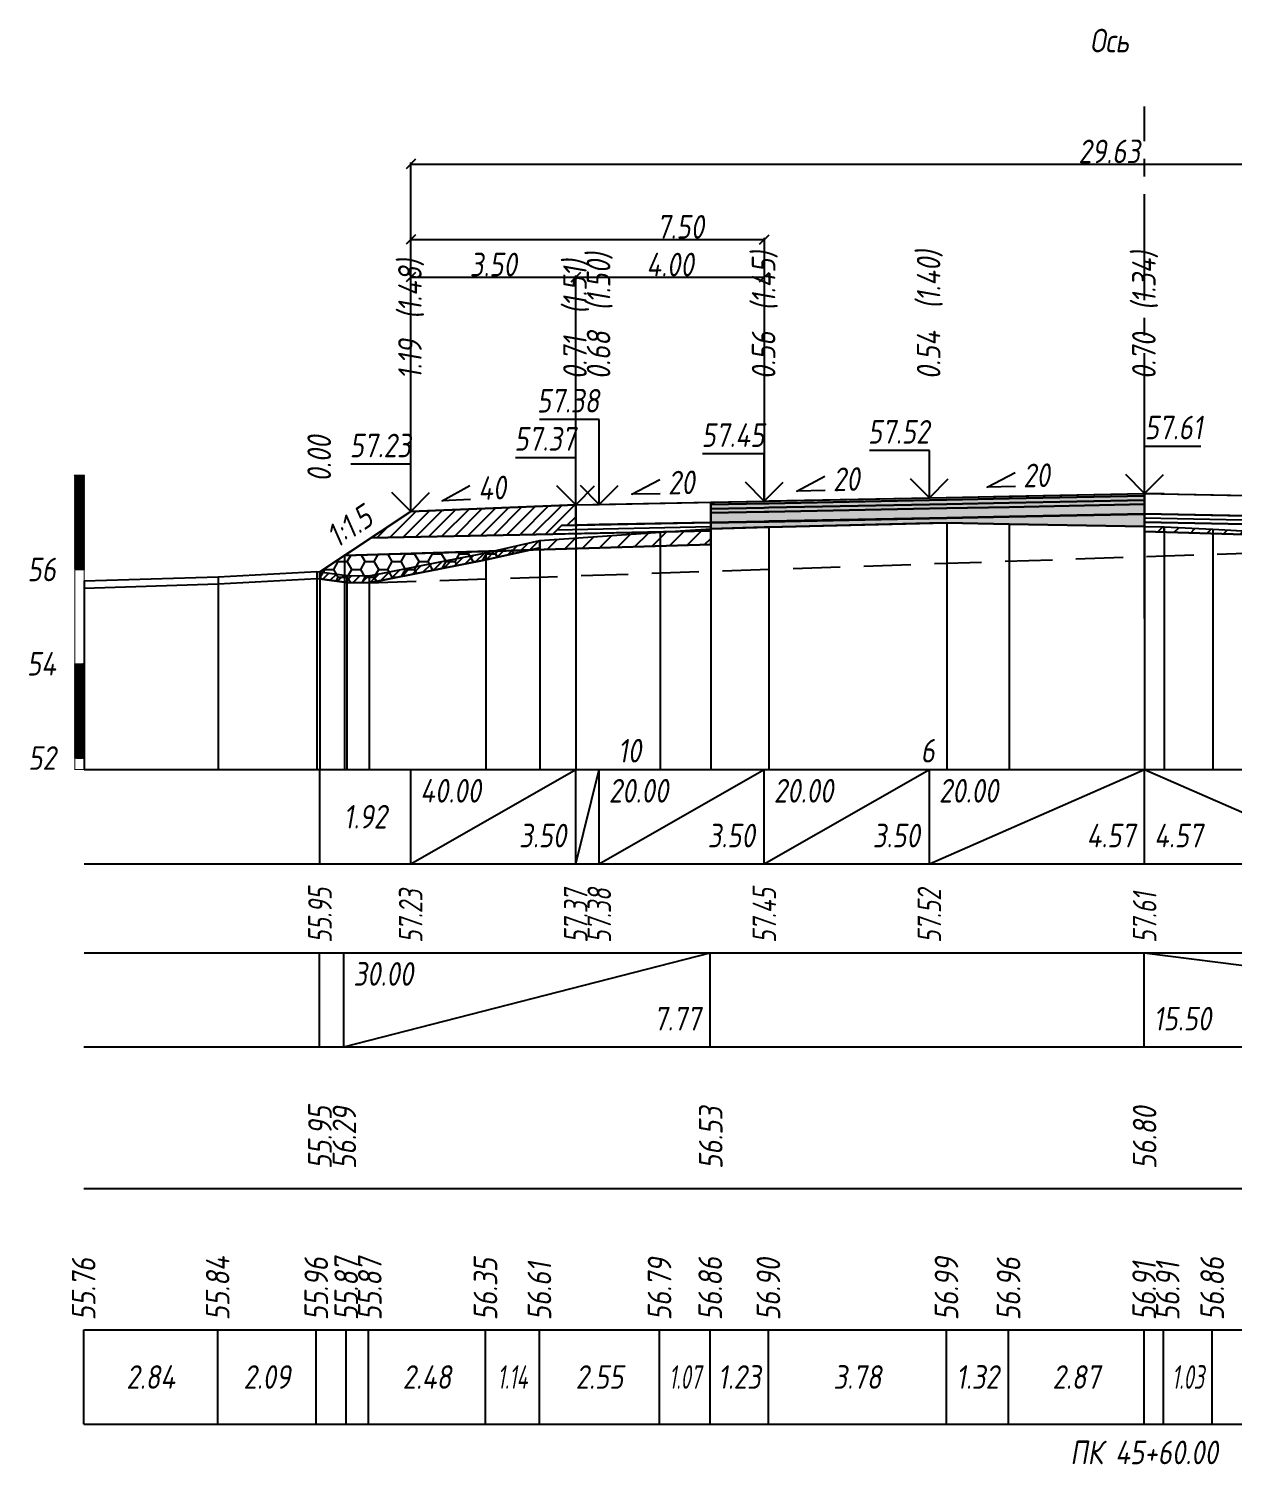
# Model space of a CAD drawing. Extents: x -717 to 1451, y -133302 to 233.
# Drawn here: x -285.7 to -158.1, y -72178.7 to -72026.4 of the extents above; entities that cross this region are included whole.
import ezdxf
from ezdxf.enums import TextEntityAlignment as Align

# ---------------------------------------------------------------- set-up
doc = ezdxf.new("R2010")
doc.units = 0
doc.linetypes.add('осевая2', pattern=[1.125, 0.75, -0.125, 0.125, -0.125])
doc.linetypes.add('штриховая', pattern=[0.75, 0.5, -0.25])
for name, color, linetype in [('Интерполированный поперечник', 2, 'Continuous'), ('Код_510', 7, 'Continuous'), ('Код_514', 1, 'Continuous'), ('Код_516', 1, 'Continuous'), ('Контур_0', 7, 'Continuous'), ('Контур_2521', 7, 'Continuous'), ('Контур_2564', 7, 'Continuous'), ('Контур_2660', 7, 'Continuous'), ('Контур_2665', 7, 'Continuous'), ('Контур_400', 7, 'Continuous'), ('Контур_508', 7, 'Continuous'), ('Контур_512', 7, 'Continuous'), ('Контур_513', 7, 'Continuous'), ('Красный поперечник', 1, 'Continuous'), ('Линейка абсолютных высот', 7, 'Continuous'), ('Объём_2501', 7, 'Continuous'), ('Объём_2564', 7, 'Continuous'), ('Объём_2650', 7, 'Continuous'), ('Объём_2660', 7, 'Continuous'), ('Объём_2661', 7, 'Continuous'), ('Объём_2665', 7, 'Continuous'), ('Объём_2666', 7, 'Continuous'), ('Объём_2753', 7, 'Continuous'), ('Ось', 1, 'осевая2'), ('Откосы', 7, 'Continuous'), ('Отметки покрытия', 7, 'Continuous'), ('Подписи поперечников', 7, 'Continuous'), ('Рабочие отметки', 7, 'Continuous'), ('Рабочие отметки доп.', 7, 'Continuous'), ('Слои выравнивания', 7, 'Continuous'), ('Таблица', 7, 'Continuous'), ('Уклоны проезжей части', 7, 'Continuous'), ('Черный поперечник', 3, 'Continuous')]:
    doc.layers.add(name, color=color, linetype=linetype)
for name, color, linetype, true_color in [('Контур_2540', 2, 'Continuous', 0xffff00), ('Контур_2560', 2, 'Continuous', 0xffff00), ('Контур_2561', 7, 'Continuous', 0xff8040), ('Контур_2562', 3, 'Continuous', 0x00ff00), ('Контур_2563', 7, 'Continuous', 0xff8000), ('Контур_2570', 7, 'Continuous', 0x80ff00), ('Контур_2725', 7, 'Continuous', 0x323232), ('Контур_2736', 4, 'Continuous', 0x00ffff), ('Контур_2760', 7, 'Continuous', 0x323232), ('Контур_2761', 7, 'Continuous', 0x323232), ('Контур_2762', 7, 'Continuous', 0x323232), ('Контур_2763', 7, 'Continuous', 0x323232), ('Контур_2764', 7, 'Continuous', 0x323232), ('Контур_2765', 7, 'Continuous', 0x323232), ('Контур_402', 7, 'Continuous', 0xff6464), ('Контур_703', 4, 'Continuous', 0x00ffff), ('Объём_2500', 7, 'Continuous', 0xc0c0c0), ('Объём_2520', 7, 'Continuous', 0x80ffff), ('Объём_2540', 2, 'Continuous', 0xffff00), ('Объём_2560', 2, 'Continuous', 0xffff00), ('Объём_2561', 7, 'Continuous', 0xff8040), ('Объём_2562', 3, 'Continuous', 0x00ff00), ('Объём_2563', 7, 'Continuous', 0xff8000), ('Объём_2570', 7, 'Continuous', 0x80ff00), ('Объём_2600', 7, 'Continuous', 0x808000), ('Объём_2746', 2, 'Continuous', 0xffff00)]:
    doc.layers.add(name, color=color, linetype=linetype, true_color=true_color)
doc.styles.get("Standard").update_dxf_attribs({"font": 'txt', "height": 2.5})
doc.styles.add('М', font='romand.shx', dxfattribs={"width": 0.8, "oblique": 10, "height": 2.5})
doc.dimstyles.get("Standard").update_dxf_attribs({"dimtxt": 0.18, "dimasz": 0.18, "dimexe": 0.18, "dimexo": 0.0625, "dimgap": 0.09, "dimtad": 0, "dimtih": 1, "dimtoh": 1, "dimdec": 4, "dimzin": 0, "dimdsep": 46, "dimtxsty": 'Standard', "dimcen": 0.09, "dimadec": 0, "dimazin": 0, "dimtfac": 1, "dimtdec": 4, "dimtofl": 0, "dimtmove": 0, "dimatfit": 3, "dimfxl": 1, "dimtolj": 1, "dimtzin": 0, "dimarcsym": 0})
pattern_1 = [(45.00000125, (-359.866415, -2495.937567), (-0.026516505928, 0.026516504769), []), (135.00000034, (-359.866415, -2495.937567), (-0.02651650519, -0.026516505506), [])]
pattern_2 = [(45, (-362.9362, 0), (-0.898025612, 0.898025612), [])]

# ---------------------------------------------------------------- blocks, each defined once
blk = doc.blocks.new('_Oblique')
at = {"color": 0, "linetype": 'ByBlock', "lineweight": -2}
blk.add_line((-0.5, -0.5), (0.5, 0.5), dxfattribs=at)
blk = doc.blocks.new('*D3007')
at = {"color": 0, "lineweight": -2, "transparency": 16777216}
for p, q in [((-245.24, -72077.62), (-245.24, -72052.6)), ((-245.24, -72052.78), (-227.74, -72052.78)), ((-227.74, -72076.92), (-227.74, -72052.6))]:
    blk.add_line(p, q, dxfattribs=at)
at = {"layer": 'Defpoints', "color": 0, "transparency": 16777216}
for p in [(-227.74, -72052.78), (-245.24, -72077.69), (-227.74, -72076.99)]:
    blk.add_point(p, dxfattribs=at)
at = {"color": 0, "lineweight": -2, "transparency": 16777216, "rotation": 180}
blk.add_blockref('_Oblique', (-245.24, -72052.78), dxfattribs=at)
at = {"color": 0, "lineweight": -2, "transparency": 16777216}
blk.add_blockref('_Oblique', (-227.74, -72052.78), dxfattribs=at)
at = {"color": 0, "transparency": 16777216, "insert": (-236.49, -72051.44), "char_height": 2.5, "width": 0.75, "attachment_point": 5, "style": 'М'}
blk.add_mtext('\\A1;3.50', dxfattribs=at)
blk = doc.blocks.new('*D3009')
at = {"color": 0, "lineweight": -2, "transparency": 16777216}
for p, q in [((-227.74, -72076.92), (-227.74, -72052.6)), ((-227.74, -72052.78), (-207.74, -72052.78)), ((-207.74, -72076.52), (-207.74, -72052.6))]:
    blk.add_line(p, q, dxfattribs=at)
at = {"layer": 'Defpoints', "color": 0, "transparency": 16777216}
for p in [(-207.74, -72052.78), (-207.74, -72076.59), (-227.74, -72076.99)]:
    blk.add_point(p, dxfattribs=at)
at = {"color": 0, "lineweight": -2, "transparency": 16777216, "rotation": 180}
blk.add_blockref('_Oblique', (-227.74, -72052.78), dxfattribs=at)
at = {"color": 0, "lineweight": -2, "transparency": 16777216}
blk.add_blockref('_Oblique', (-207.74, -72052.78), dxfattribs=at)
at = {"color": 0, "transparency": 16777216, "insert": (-217.74, -72051.44), "char_height": 2.5, "width": 0.72, "attachment_point": 5, "style": 'М'}
blk.add_mtext('\\A1;4.00', dxfattribs=at)
blk = doc.blocks.new('*D3012')
at = {"color": 0, "lineweight": -2, "transparency": 16777216}
for p, q in [((-245.24, -72077.62), (-245.24, -72048.6)), ((-245.24, -72048.78), (-207.74, -72048.78)), ((-207.74, -72076.52), (-207.74, -72048.6))]:
    blk.add_line(p, q, dxfattribs=at)
at = {"layer": 'Defpoints', "color": 0, "transparency": 16777216}
for p in [(-207.74, -72048.78), (-207.74, -72076.59), (-245.24, -72077.69)]:
    blk.add_point(p, dxfattribs=at)
at = {"color": 0, "lineweight": -2, "transparency": 16777216, "rotation": 180}
blk.add_blockref('_Oblique', (-245.24, -72048.78), dxfattribs=at)
at = {"color": 0, "lineweight": -2, "transparency": 16777216}
blk.add_blockref('_Oblique', (-207.74, -72048.78), dxfattribs=at)
at = {"color": 0, "transparency": 16777216, "insert": (-216.64, -72047.44), "char_height": 2.5, "width": 0.75, "attachment_point": 5, "style": 'М'}
blk.add_mtext('\\A1;7.50', dxfattribs=at)
blk = doc.blocks.new('*D3013')
at = {"color": 0, "lineweight": -2, "transparency": 16777216}
for p, q in [((-245.24, -72077.62), (-245.24, -72040.6)), ((-245.24, -72040.78), (-97.09, -72040.78)), ((-97.09, -72077.32), (-97.09, -72040.6))]:
    blk.add_line(p, q, dxfattribs=at)
at = {"layer": 'Defpoints', "color": 0, "transparency": 16777216}
for p in [(-97.09, -72040.78), (-245.24, -72077.69), (-97.09, -72077.39)]:
    blk.add_point(p, dxfattribs=at)
at = {"color": 0, "lineweight": -2, "transparency": 16777216, "rotation": 180}
blk.add_blockref('_Oblique', (-245.24, -72040.78), dxfattribs=at)
at = {"color": 0, "lineweight": -2, "transparency": 16777216}
blk.add_blockref('_Oblique', (-97.09, -72040.78), dxfattribs=at)
at = {"color": 0, "transparency": 16777216, "insert": (-171.17, -72039.44), "char_height": 2.5, "width": 0.96, "attachment_point": 5, "style": 'М'}
blk.add_mtext('\\A1;29.63', dxfattribs=at)

msp = doc.modelspace()

# ---------------------------------------------------------------- hatches: boundary and pattern name
at = {"layer": 'Линейка абсолютных высот'}
h = msp.add_hatch(dxfattribs=at)
h.set_pattern_fill('ANSI37', scale=0.3, style=0)
h.set_pattern_definition(pattern_1)
h.paths.add_polyline_path([(-279.866, -72083.776), (-279.866, -72073.776), (-280.866, -72073.776), (-280.866, -72083.776)])
h = msp.add_hatch(dxfattribs=at)
h.set_pattern_fill('ANSI37', scale=0.3, style=0)
h.set_pattern_definition(pattern_1)
h.paths.add_polyline_path([(-279.866, -72103.776), (-279.866, -72093.776), (-280.866, -72093.776), (-280.866, -72103.776)])
at = {"layer": 'Объём_2563'}
h = msp.add_hatch(dxfattribs=at)
h.set_pattern_fill('ANSI31', color=256, scale=0.3)
h.set_pattern_definition([(45, (-362.9362, 0), (-0.673519209, 0.673519209), [])])
h.paths.add_polyline_path([(-229.244, -72079.104), (-230.163, -72080.022), (-249.419, -72080.407), (-245.244, -72077.624), (-227.744, -72076.924), (-227.744, -72079.074)])
at = {"layer": 'Объём_2570'}
h = msp.add_hatch(dxfattribs=at)
h.set_pattern_fill('ANSI31', color=256, scale=0.2)
h.set_pattern_definition([(45, (-362.9362, 0), (-0.449012806, 0.449012806), [])])
h.paths.add_polyline_path([(-231.537, -72081.468), (-237.261, -72082.754), (-249.662, -72085.191), (-252.021, -72085.156), (-254.866, -72084.788), (-254.866, -72084.038), (-252.021, -72084.406), (-249.662, -72084.441), (-237.261, -72082.004), (-231.537, -72080.718)])
at = {"layer": 'Объём_2600'}
h = msp.add_hatch(dxfattribs=at)
h.set_pattern_fill('ANSI31', color=6, scale=0.4)
h.set_pattern_definition(pattern_2)
h.paths.add_polyline_path([(-218.8, -72079.832), (-213.428, -72079.452), (-213.428, -72081.147), (-232.682, -72081.725), (-231.537, -72081.468), (-231.537, -72080.718)])
h = msp.add_hatch(dxfattribs=at)
h.set_pattern_fill('ANSI31', color=6, scale=0.4)
h.set_pattern_definition(pattern_2)
h.paths.add_polyline_path([(-165.352, -72079.248), (-160.199, -72079.5), (-145.659, -72080.314), (-145.659, -72080.42), (-167.416, -72079.767), (-167.416, -72079.212)])
h = msp.add_hatch(dxfattribs=at)
h.set_pattern_fill('ANSI31', color=6, scale=0.4)
h.set_pattern_definition(pattern_2)
h.paths.add_polyline_path([(-165.352, -72079.248), (-160.199, -72079.5), (-145.659, -72080.314), (-145.659, -72080.42), (-167.416, -72079.767), (-167.416, -72079.212)])
h = msp.add_hatch(dxfattribs=at)
h.set_pattern_fill('HONEY', color=5, scale=0.3)
h.set_pattern_definition([(0, (-362.9362, 0), (1.42875, 0.8248891935), [0.9525, -1.905]), (120, (-362.9362, 0), (-1.428749997, 0.824889199), [0.9525, -1.905]), (60, (-362.9362, 0), (3e-09, 1.649778392), [-1.905, 0.9525])])
h.paths.add_polyline_path([(-237.261, -72082.754), (-249.662, -72085.191), (-252.021, -72085.156), (-254.866, -72084.788), (-254.866, -72084.038), (-252.278, -72082.313), (-232.682, -72081.725)])
at = {"layer": 'Слои выравнивания'}
for color, points in [(2, [(-213.428, -72076.637), (-207.744, -72076.524), (-207.257, -72076.514), (-190.244, -72076.174), (-188.378, -72076.136), (-181.791, -72076.005), (-167.416, -72075.717), (-167.416, -72075.967), (-181.791, -72076.255), (-188.378, -72076.386), (-190.244, -72076.424), (-207.257, -72076.764), (-207.744, -72076.774), (-213.428, -72076.887)]), (3, [(-213.428, -72076.887), (-207.744, -72076.774), (-207.257, -72076.764), (-190.244, -72076.424), (-188.378, -72076.386), (-181.791, -72076.255), (-167.416, -72075.967), (-167.416, -72076.417), (-181.791, -72076.705), (-188.378, -72076.836), (-190.244, -72076.874), (-207.257, -72077.214), (-207.744, -72077.224), (-213.428, -72077.337)]), (4, [(-213.428, -72077.337), (-207.744, -72077.224), (-207.257, -72077.214), (-190.244, -72076.874), (-188.378, -72076.836), (-181.791, -72076.705), (-167.416, -72076.417), (-167.416, -72076.867), (-181.791, -72077.155), (-188.378, -72077.286), (-190.244, -72077.324), (-207.257, -72077.664), (-207.744, -72077.674), (-213.428, -72077.787)]), (5, [(-213.428, -72077.787), (-207.744, -72077.674), (-207.257, -72077.664), (-190.244, -72077.324), (-188.378, -72077.286), (-181.791, -72077.155), (-167.416, -72076.867), (-167.416, -72077.867), (-181.791, -72078.155), (-188.378, -72078.286), (-190.244, -72078.324), (-207.257, -72078.664), (-207.744, -72078.674), (-213.428, -72078.787)]), (7, [(-213.428, -72078.787), (-207.744, -72078.674), (-207.257, -72078.664), (-190.244, -72078.324), (-188.378, -72078.286), (-181.791, -72078.155), (-167.416, -72077.867), (-167.416, -72077.917), (-181.791, -72078.205), (-188.378, -72078.336), (-190.244, -72078.374), (-207.257, -72078.714), (-207.744, -72078.724), (-213.428, -72078.837)]), (6, [(-213.428, -72078.837), (-207.744, -72078.724), (-207.257, -72078.714), (-190.244, -72078.374), (-188.378, -72078.336), (-181.791, -72078.205), (-167.416, -72077.917), (-167.416, -72079.212), (-181.791, -72078.961), (-188.378, -72078.84), (-190.244, -72078.885), (-207.257, -72079.296), (-207.744, -72079.308), (-213.428, -72079.452)])]:
    msp.add_hatch(color=color, dxfattribs=at).paths.add_polyline_path(points)

# ---------------------------------------------------------------- linework, layer by layer
at = {"layer": 'Интерполированный поперечник', "linetype": 'штриховая', "ltscale": 10, "flags": 128}
msp.add_lwpolyline([(-249.662, -72085.191), (-139.897, -72081.478)], dxfattribs=at)
at = {"layer": 'Код_510'}
for p, q in [((-279.921, -72174.421), (-279.921, -72164.421)), ((-265.708, -72174.421), (-265.708, -72164.421)), ((-255.257, -72174.421), (-255.257, -72164.421)), ((-252.076, -72174.421), (-252.076, -72164.421)), ((-249.716, -72174.421), (-249.716, -72164.421)), ((-237.315, -72174.421), (-237.315, -72164.421)), ((-231.592, -72174.421), (-231.592, -72164.421)), ((-218.855, -72174.421), (-218.855, -72164.421)), ((-213.482, -72174.421), (-213.482, -72164.421)), ((-207.311, -72174.421), (-207.311, -72164.421)), ((-188.432, -72174.421), (-188.432, -72164.421)), ((-181.845, -72174.421), (-181.845, -72164.421)), ((-167.47, -72174.421), (-167.47, -72164.421)), ((-165.406, -72174.421), (-165.406, -72164.421)), ((-160.254, -72174.421), (-160.254, -72164.421))]:
    msp.add_line(p, q, dxfattribs=at)
at = {"layer": 'Код_514'}
for p, q in [((-254.866, -72115), (-254.866, -72105)), ((-245.244, -72115), (-245.244, -72105)), ((-245.244, -72115), (-227.744, -72105)), ((-227.744, -72115), (-227.744, -72105)), ((-227.744, -72115), (-225.244, -72105)), ((-225.244, -72115), (-225.244, -72105)), ((-225.244, -72115), (-207.744, -72105)), ((-207.744, -72115), (-207.744, -72105)), ((-207.744, -72115), (-190.244, -72105)), ((-190.244, -72115), (-190.244, -72105)), ((-190.244, -72115), (-167.416, -72105)), ((-167.416, -72115), (-167.416, -72105)), ((-167.416, -72105), (-144.588, -72115))]:
    msp.add_line(p, q, dxfattribs=at)
at = {"layer": 'Код_516'}
for p, q in [((-254.921, -72134.421), (-254.921, -72124.421)), ((-252.332, -72134.421), (-252.332, -72124.421)), ((-252.332, -72134.421), (-213.482, -72124.421)), ((-213.482, -72134.421), (-213.482, -72124.421)), ((-167.47, -72134.421), (-167.47, -72124.421)), ((-167.47, -72124.421), (-89.99, -72134.421))]:
    msp.add_line(p, q, dxfattribs=at)
at = {"layer": 'Контур_0', "color": 18, "true_color": 0x000000, "flags": 128}
for points in [[(-225.244, -72079.024), (-227.744, -72079.074), (-227.744, -72076.924), (-213.428, -72076.637), (-213.428, -72078.787), (-225.244, -72079.024), (-225.244, -72079.024)], [(-109.588, -72079.024), (-167.416, -72077.867), (-167.416, -72075.717), (-107.088, -72076.924), (-107.088, -72079.074), (-109.588, -72079.024), (-109.588, -72079.024)], [(-107.088, -72079.974), (-167.416, -72078.767), (-167.416, -72077.867), (-105.588, -72079.104), (-104.669, -72080.022), (-107.088, -72079.974), (-107.088, -72079.974)], [(-249.419, -72080.407), (-230.163, -72080.022), (-229.244, -72079.104), (-227.744, -72079.074)], [(-229.244, -72079.104), (-213.428, -72078.787), (-213.428, -72079.687), (-230.163, -72080.022), (-229.244, -72079.104), (-229.244, -72079.104)]]:
    msp.add_lwpolyline(points, dxfattribs=at)
at = {"layer": 'Контур_2521', "color": 18, "true_color": 0x000000, "flags": 128}
for points in [[(-229.703, -72079.563), (-213.428, -72079.237)], [(-167.416, -72078.317), (-105.129, -72079.563)]]:
    msp.add_lwpolyline(points, dxfattribs=at)
at = {"layer": 'Контур_2540', "flags": 128}
for points in [[(-213.428, -72081.147), (-252.278, -72082.313), (-249.419, -72080.407), (-213.428, -72079.687), (-213.428, -72081.147), (-213.428, -72081.147)], [(-89.936, -72082.091), (-167.416, -72079.767), (-167.416, -72078.767), (-92.681, -72080.262), (-89.936, -72082.091), (-89.936, -72082.091)]]:
    msp.add_lwpolyline(points, dxfattribs=at)
at = {"layer": 'Контур_2560', "flags": 128}
msp.add_lwpolyline([(-245.244, -72077.624), (-245.244, -72077.624), (-245.244, -72077.624), (-227.744, -72076.924)], dxfattribs=at)
at = {"layer": 'Контур_2561', "flags": 128}
msp.add_lwpolyline([(-227.744, -72076.924), (-227.744, -72076.924), (-245.244, -72077.624), (-245.244, -72077.624), (-227.744, -72076.924)], dxfattribs=at)
at = {"layer": 'Контур_2562', "flags": 128}
msp.add_lwpolyline([(-245.244, -72077.624), (-245.244, -72077.624), (-245.244, -72077.624), (-245.244, -72077.624), (-245.244, -72077.624)], dxfattribs=at)
at = {"layer": 'Контур_2563', "flags": 128}
msp.add_lwpolyline([(-229.244, -72079.104), (-230.163, -72080.022), (-249.419, -72080.407), (-245.244, -72077.624), (-227.744, -72076.924), (-227.744, -72079.074), (-229.244, -72079.104), (-229.244, -72079.104)], dxfattribs=at)
at = {"layer": 'Контур_2564', "flags": 128}
msp.add_lwpolyline([(-245.244, -72077.624), (-227.744, -72076.924)], dxfattribs=at)
at = {"layer": 'Контур_2570', "flags": 128}
msp.add_lwpolyline([(-279.866, -72085.75), (-265.653, -72085.31), (-255.203, -72084.745), (-252.021, -72085.156), (-249.662, -72085.191), (-249.662, -72085.191), (-237.261, -72082.754), (-231.537, -72081.468), (-231.537, -72080.718), (-218.8, -72079.832), (-213.428, -72079.452), (-207.257, -72079.296), (-188.378, -72078.84), (-181.791, -72078.961), (-167.416, -72079.212), (-165.352, -72079.248), (-160.199, -72079.5), (-145.659, -72080.314)], dxfattribs=at)
at = {"layer": 'Контур_2660', "flags": 128}
for points in [[(-252.278, -72082.313), (-213.428, -72081.147)], [(-167.416, -72079.767), (-89.936, -72082.091)]]:
    msp.add_lwpolyline(points, dxfattribs=at)
at = {"layer": 'Контур_2665', "flags": 128}
msp.add_lwpolyline([(-245.244, -72077.624), (-245.244, -72077.624)], dxfattribs=at)
at = {"layer": 'Контур_2725', "flags": 128}
msp.add_lwpolyline([(-213.428, -72079.452), (-207.744, -72079.308), (-207.257, -72079.296), (-190.244, -72078.885), (-188.378, -72078.84), (-181.791, -72078.961), (-167.416, -72079.212)], dxfattribs=at)
at = {"layer": 'Контур_2736', "flags": 128}
msp.add_lwpolyline([(-245.244, -72077.624), (-254.866, -72084.038)], dxfattribs=at)
at = {"layer": 'Контур_2760', "flags": 128}
msp.add_lwpolyline([(-213.428, -72076.637), (-207.744, -72076.524), (-207.257, -72076.514), (-190.244, -72076.174), (-188.378, -72076.136), (-181.791, -72076.005), (-167.416, -72075.717)], dxfattribs=at)
at = {"layer": 'Контур_2761', "flags": 128}
msp.add_lwpolyline([(-213.428, -72076.887), (-207.744, -72076.774), (-207.257, -72076.764), (-190.244, -72076.424), (-188.378, -72076.386), (-181.791, -72076.255), (-167.416, -72075.967)], dxfattribs=at)
at = {"layer": 'Контур_2762', "flags": 128}
msp.add_lwpolyline([(-213.428, -72077.337), (-207.744, -72077.224), (-207.257, -72077.214), (-190.244, -72076.874), (-188.378, -72076.836), (-181.791, -72076.705), (-167.416, -72076.417)], dxfattribs=at)
at = {"layer": 'Контур_2763', "flags": 128}
msp.add_lwpolyline([(-213.428, -72077.787), (-207.744, -72077.674), (-207.257, -72077.664), (-190.244, -72077.324), (-188.378, -72077.286), (-181.791, -72077.155), (-167.416, -72076.867)], dxfattribs=at)
at = {"layer": 'Контур_2764', "flags": 128}
msp.add_lwpolyline([(-213.428, -72078.787), (-207.744, -72078.674), (-207.257, -72078.664), (-190.244, -72078.324), (-188.378, -72078.286), (-181.791, -72078.155), (-167.416, -72077.867)], dxfattribs=at)
at = {"layer": 'Контур_2765', "flags": 128}
msp.add_lwpolyline([(-213.428, -72078.837), (-207.744, -72078.724), (-207.257, -72078.714), (-190.244, -72078.374), (-188.378, -72078.336), (-181.791, -72078.205), (-167.416, -72077.917)], dxfattribs=at)
at = {"layer": 'Контур_400', "flags": 128}
for points in [[(-227.744, -72076.924), (-225.244, -72076.874), (-225.244, -72076.874), (-207.744, -72076.524), (-207.744, -72076.524), (-207.744, -72076.524), (-207.744, -72076.524), (-190.244, -72076.174), (-167.416, -72075.717)], [(-167.416, -72075.717), (-144.588, -72076.174), (-127.088, -72076.524), (-127.088, -72076.524), (-127.088, -72076.524), (-127.088, -72076.524), (-109.588, -72076.874), (-109.588, -72076.874), (-107.088, -72076.924)]]:
    msp.add_lwpolyline(points, dxfattribs=at)
at = {"layer": 'Контур_402', "flags": 128}
msp.add_lwpolyline([(-252.278, -72082.313), (-213.428, -72081.147), (-213.428, -72079.452), (-207.257, -72079.296), (-188.378, -72078.84), (-181.791, -72078.961), (-167.416, -72079.212), (-167.416, -72079.767), (-89.936, -72082.091)], dxfattribs=at)
at = {"layer": 'Контур_508', "flags": 128}
msp.add_lwpolyline([(-254.866, -72084.038), (-252.278, -72082.313), (-213.428, -72081.147), (-213.428, -72079.452), (-207.257, -72079.296), (-188.378, -72078.84), (-181.791, -72078.961), (-167.416, -72079.212), (-167.416, -72079.767), (-89.936, -72082.091), (-89.936, -72082.039), (-88.014, -72082.039), (-84.111, -72079.437)], dxfattribs=at)
at = {"layer": 'Контур_512', "flags": 128}
for points in [[(-167.416, -72079.767), (-89.936, -72082.091), (-89.936, -72082.039), (-88.014, -72082.039), (-84.111, -72079.437)], [(-254.866, -72084.038), (-252.278, -72082.313), (-213.428, -72081.147)]]:
    msp.add_lwpolyline(points, dxfattribs=at)
at = {"layer": 'Контур_513', "flags": 128}
msp.add_lwpolyline([(-254.866, -72084.038), (-252.278, -72082.313), (-213.428, -72081.147), (-213.428, -72079.452), (-207.257, -72079.296), (-188.378, -72078.84), (-181.791, -72078.961), (-167.416, -72079.212), (-167.416, -72079.767), (-89.936, -72082.091), (-89.936, -72082.039), (-88.014, -72082.039), (-84.111, -72079.437)], dxfattribs=at)
at = {"layer": 'Контур_703', "flags": 128}
msp.add_lwpolyline([(-245.244, -72077.624), (-254.866, -72084.038)], dxfattribs=at)
at = {"layer": 'Красный поперечник'}
for p, q in [((-225.244, -72076.874), (-207.744, -72076.524)), ((-207.744, -72076.524), (-190.244, -72076.174)), ((-190.244, -72076.174), (-167.416, -72075.717)), ((-167.416, -72075.717), (-144.588, -72076.174)), ((-254.866, -72084.038), (-245.244, -72077.624)), ((-245.244, -72077.624), (-227.744, -72076.924)), ((-227.744, -72076.924), (-225.244, -72076.874)), ((-213.428, -72081.147), (-213.428, -72105)), ((-167.416, -72079.767), (-167.416, -72105)), ((-252.278, -72082.313), (-252.278, -72105)), ((-254.866, -72084.038), (-254.866, -72105))]:
    msp.add_line(p, q, dxfattribs=at)
at = {"layer": 'Линейка абсолютных высот', "color": 7, "const_width": 0.1, "flags": 128}
for points in [[(-279.866, -72083.776), (-279.866, -72073.776), (-280.866, -72073.776), (-280.866, -72083.776), (-279.866, -72083.776)], [(-279.866, -72093.776), (-279.866, -72083.776), (-280.866, -72083.776), (-280.866, -72093.776), (-279.866, -72093.776)], [(-279.866, -72103.776), (-279.866, -72093.776), (-280.866, -72093.776), (-280.866, -72103.776), (-279.866, -72103.776)], [(-279.866, -72105), (-279.866, -72103.776), (-280.866, -72103.776), (-280.866, -72105), (-279.866, -72105)]]:
    msp.add_lwpolyline(points, dxfattribs=at)
at = {"layer": 'Объём_2500', "color": 18, "true_color": 0x000000, "flags": 128}
for points in [[(-225.244, -72079.024), (-227.744, -72079.074), (-227.744, -72076.924), (-213.428, -72076.637), (-213.428, -72078.787), (-225.244, -72079.024), (-225.244, -72079.024)], [(-225.244, -72079.024), (-227.744, -72079.074), (-227.744, -72076.924), (-213.428, -72076.637), (-213.428, -72078.787), (-225.244, -72079.024), (-225.244, -72079.024)], [(-109.588, -72079.024), (-167.416, -72077.867), (-167.416, -72075.717), (-107.088, -72076.924), (-107.088, -72079.074), (-109.588, -72079.024), (-109.588, -72079.024)]]:
    msp.add_lwpolyline(points, dxfattribs=at)
at = {"layer": 'Объём_2501', "flags": 128}
for points in [[(-227.744, -72076.924), (-225.244, -72076.874), (-225.244, -72076.874), (-207.744, -72076.524), (-207.744, -72076.524), (-207.744, -72076.524), (-207.744, -72076.524), (-190.244, -72076.174), (-167.416, -72075.717)], [(-227.744, -72076.924), (-225.244, -72076.874), (-225.244, -72076.874), (-207.744, -72076.524)], [(-167.416, -72075.717), (-144.588, -72076.174), (-127.088, -72076.524), (-127.088, -72076.524), (-127.088, -72076.524), (-127.088, -72076.524), (-109.588, -72076.874), (-109.588, -72076.874), (-107.088, -72076.924)]]:
    msp.add_lwpolyline(points, dxfattribs=at)
at = {"layer": 'Объём_2520', "color": 250, "flags": 128}
for points in [[(-107.088, -72079.974), (-167.416, -72078.767), (-167.416, -72077.867), (-105.588, -72079.104), (-104.669, -72080.022), (-107.088, -72079.974), (-107.088, -72079.974)], [(-229.244, -72079.104), (-213.428, -72078.787), (-213.428, -72079.687), (-230.163, -72080.022), (-229.244, -72079.104), (-229.244, -72079.104)], [(-229.244, -72079.104), (-213.428, -72078.787), (-213.428, -72079.687), (-230.163, -72080.022), (-229.244, -72079.104), (-229.244, -72079.104)]]:
    msp.add_lwpolyline(points, dxfattribs=at)
at = {"layer": 'Объём_2540', "flags": 128}
for points in [[(-213.428, -72081.147), (-252.278, -72082.313), (-249.419, -72080.407), (-213.428, -72079.687), (-213.428, -72081.147), (-213.428, -72081.147)], [(-213.428, -72081.147), (-252.278, -72082.313), (-249.419, -72080.407), (-213.428, -72079.687), (-213.428, -72081.147), (-213.428, -72081.147)], [(-89.936, -72082.091), (-167.416, -72079.767), (-167.416, -72078.767), (-92.681, -72080.262), (-89.936, -72082.091), (-89.936, -72082.091)]]:
    msp.add_lwpolyline(points, dxfattribs=at)
at = {"layer": 'Объём_2560', "flags": 128}
msp.add_lwpolyline([(-245.244, -72077.624), (-245.244, -72077.624), (-245.244, -72077.624), (-227.744, -72076.924)], dxfattribs=at)
msp.add_lwpolyline([(-245.244, -72077.624), (-245.244, -72077.624), (-245.244, -72077.624), (-227.744, -72076.924)], dxfattribs=at)
at = {"layer": 'Объём_2561', "flags": 128}
msp.add_lwpolyline([(-227.744, -72076.924), (-227.744, -72076.924), (-245.244, -72077.624), (-245.244, -72077.624), (-227.744, -72076.924)], dxfattribs=at)
msp.add_lwpolyline([(-227.744, -72076.924), (-227.744, -72076.924), (-245.244, -72077.624), (-245.244, -72077.624), (-227.744, -72076.924)], dxfattribs=at)
at = {"layer": 'Объём_2562', "flags": 128}
msp.add_lwpolyline([(-245.244, -72077.624), (-245.244, -72077.624), (-245.244, -72077.624), (-245.244, -72077.624), (-245.244, -72077.624)], dxfattribs=at)
msp.add_lwpolyline([(-245.244, -72077.624), (-245.244, -72077.624), (-245.244, -72077.624), (-245.244, -72077.624), (-245.244, -72077.624)], dxfattribs=at)
at = {"layer": 'Объём_2563', "color": 250, "flags": 128}
msp.add_lwpolyline([(-229.244, -72079.104), (-230.163, -72080.022), (-249.419, -72080.407), (-245.244, -72077.624), (-227.744, -72076.924), (-227.744, -72079.074), (-229.244, -72079.104), (-229.244, -72079.104)], dxfattribs=at)
msp.add_lwpolyline([(-229.244, -72079.104), (-230.163, -72080.022), (-249.419, -72080.407), (-245.244, -72077.624), (-227.744, -72076.924), (-227.744, -72079.074), (-229.244, -72079.104), (-229.244, -72079.104)], dxfattribs=at)
at = {"layer": 'Объём_2564', "flags": 128}
msp.add_lwpolyline([(-245.244, -72077.624), (-227.744, -72076.924)], dxfattribs=at)
msp.add_lwpolyline([(-245.244, -72077.624), (-227.744, -72076.924)], dxfattribs=at)
at = {"layer": 'Объём_2570', "flags": 128}
msp.add_lwpolyline([(-231.537, -72081.468), (-237.261, -72082.754), (-249.662, -72085.191), (-252.021, -72085.156), (-254.866, -72084.788), (-254.866, -72084.038), (-252.021, -72084.406), (-249.662, -72084.441), (-237.261, -72082.004), (-231.537, -72080.718), (-231.537, -72081.468), (-231.537, -72081.468)], dxfattribs=at)
msp.add_lwpolyline([(-231.537, -72081.468), (-237.261, -72082.754), (-249.662, -72085.191), (-252.021, -72085.156), (-254.866, -72084.788), (-254.866, -72084.038), (-252.021, -72084.406), (-249.662, -72084.441), (-237.261, -72082.004), (-231.537, -72080.718), (-231.537, -72081.468), (-231.537, -72081.468)], dxfattribs=at)
at = {"layer": 'Объём_2600', "color": 5, "flags": 128}
msp.add_lwpolyline([(-237.261, -72082.754), (-249.662, -72085.191), (-252.021, -72085.156), (-254.866, -72084.788), (-254.866, -72084.038), (-252.278, -72082.313), (-232.682, -72081.725), (-237.261, -72082.754), (-237.261, -72082.754)], dxfattribs=at)
msp.add_lwpolyline([(-237.261, -72082.754), (-249.662, -72085.191), (-252.021, -72085.156), (-254.866, -72084.788), (-254.866, -72084.038), (-252.278, -72082.313), (-232.682, -72081.725), (-237.261, -72082.754), (-237.261, -72082.754)], dxfattribs=at)
at = {"layer": 'Объём_2650', "color": 6, "flags": 128}
for points in [[(-218.8, -72079.832), (-213.428, -72079.452), (-213.428, -72081.147), (-232.682, -72081.725), (-231.537, -72081.468), (-231.537, -72080.718), (-218.8, -72079.832), (-218.8, -72079.832)], [(-218.8, -72079.832), (-213.428, -72079.452), (-213.428, -72081.147), (-232.682, -72081.725), (-231.537, -72081.468), (-231.537, -72080.718), (-218.8, -72079.832), (-218.8, -72079.832)], [(-165.352, -72079.248), (-160.199, -72079.5), (-145.659, -72080.314), (-145.659, -72080.42), (-167.416, -72079.767), (-167.416, -72079.212), (-165.352, -72079.248), (-165.352, -72079.248)]]:
    msp.add_lwpolyline(points, dxfattribs=at)
at = {"layer": 'Объём_2660', "flags": 128}
for points in [[(-252.278, -72082.313), (-213.428, -72081.147)], [(-252.278, -72082.313), (-213.428, -72081.147)], [(-167.416, -72079.767), (-89.936, -72082.091)]]:
    msp.add_lwpolyline(points, dxfattribs=at)
at = {"layer": 'Объём_2661', "flags": 128}
msp.add_lwpolyline([(-245.244, -72077.624), (-254.866, -72084.038)], dxfattribs=at)
msp.add_lwpolyline([(-245.244, -72077.624), (-254.866, -72084.038)], dxfattribs=at)
at = {"layer": 'Объём_2665', "flags": 128}
msp.add_lwpolyline([(-245.244, -72077.624), (-245.244, -72077.624)], dxfattribs=at)
msp.add_lwpolyline([(-245.244, -72077.624), (-245.244, -72077.624)], dxfattribs=at)
at = {"layer": 'Объём_2666', "flags": 128}
msp.add_lwpolyline([(-245.244, -72077.624), (-254.866, -72084.038)], dxfattribs=at)
msp.add_lwpolyline([(-245.244, -72077.624), (-254.866, -72084.038)], dxfattribs=at)
at = {"layer": 'Объём_2746', "flags": 128}
for points in [[(-218.8, -72079.832), (-213.428, -72079.452), (-213.428, -72081.147), (-232.682, -72081.725), (-231.537, -72081.468), (-231.537, -72080.718), (-218.8, -72079.832), (-218.8, -72079.832)], [(-218.8, -72079.832), (-213.428, -72079.452), (-213.428, -72081.147), (-232.682, -72081.725), (-231.537, -72081.468), (-231.537, -72080.718), (-218.8, -72079.832), (-218.8, -72079.832)], [(-145.659, -72080.42), (-165.352, -72079.829), (-165.352, -72079.248), (-160.199, -72079.5), (-145.659, -72080.314), (-145.659, -72080.42), (-145.659, -72080.42)]]:
    msp.add_lwpolyline(points, dxfattribs=at)
at = {"layer": 'Объём_2753', "flags": 128}
for points in [[(-213.428, -72076.637), (-213.428, -72076.637)], [(-213.428, -72076.637), (-213.428, -72076.637)], [(-165.352, -72075.758), (-167.416, -72075.717)]]:
    msp.add_lwpolyline(points, dxfattribs=at)
at = {"layer": 'Ось', "ltscale": 15}
msp.add_line((-167.416, -72088.971), (-167.416, -72034.688), dxfattribs=at)
at = {"layer": 'Отметки покрытия', "color": 1}
for p, q in [((-225.244, -72067.874), (-231.594, -72067.874)), ((-225.244, -72076.874), (-225.244, -72067.874)), ((-227.744, -72071.924), (-234.144, -72071.924)), ((-227.744, -72076.924), (-227.744, -72071.924)), ((-207.744, -72071.524), (-214.294, -72071.524)), ((-207.744, -72076.524), (-207.744, -72071.524)), ((-190.244, -72071.174), (-196.594, -72071.174)), ((-190.244, -72076.174), (-190.244, -72071.174)), ((-167.416, -72075.717), (-167.416, -72070.717)), ((-167.416, -72070.717), (-161.466, -72070.717)), ((-245.244, -72072.624), (-251.594, -72072.624)), ((-245.244, -72077.624), (-245.244, -72072.624)), ((-227.744, -72076.924), (-229.744, -72074.924)), ((-227.744, -72076.924), (-225.744, -72074.924)), ((-225.244, -72076.874), (-227.244, -72074.874)), ((-225.244, -72076.874), (-223.244, -72074.874)), ((-207.744, -72076.524), (-209.744, -72074.524)), ((-207.744, -72076.524), (-205.744, -72074.524)), ((-190.244, -72076.174), (-192.244, -72074.174)), ((-190.244, -72076.174), (-188.244, -72074.174)), ((-167.416, -72075.717), (-169.416, -72073.717)), ((-167.416, -72075.717), (-165.416, -72073.717)), ((-245.244, -72077.624), (-247.244, -72075.624)), ((-245.244, -72077.624), (-243.244, -72075.624))]:
    msp.add_line(p, q, dxfattribs=at)
at = {"layer": 'Слои выравнивания'}
for p, q in [((-213.428, -72076.637), (-213.428, -72105)), ((-167.416, -72075.717), (-167.416, -72105)), ((-227.744, -72076.924), (-227.744, -72105))]:
    msp.add_line(p, q, dxfattribs=at)
at = {"layer": 'Слои выравнивания', "color": 2, "flags": 128}
msp.add_lwpolyline([(-213.428, -72076.637), (-207.744, -72076.524), (-207.257, -72076.514), (-190.244, -72076.174), (-188.378, -72076.136), (-181.791, -72076.005), (-167.416, -72075.717), (-167.416, -72075.967), (-181.791, -72076.255), (-188.378, -72076.386), (-190.244, -72076.424), (-207.257, -72076.764), (-207.744, -72076.774), (-213.428, -72076.887)], close=True, dxfattribs=at)
at = {"layer": 'Слои выравнивания', "color": 3, "flags": 128}
msp.add_lwpolyline([(-213.428, -72076.887), (-207.744, -72076.774), (-207.257, -72076.764), (-190.244, -72076.424), (-188.378, -72076.386), (-181.791, -72076.255), (-167.416, -72075.967), (-167.416, -72076.417), (-181.791, -72076.705), (-188.378, -72076.836), (-190.244, -72076.874), (-207.257, -72077.214), (-207.744, -72077.224), (-213.428, -72077.337)], close=True, dxfattribs=at)
at = {"layer": 'Слои выравнивания', "color": 4, "flags": 128}
msp.add_lwpolyline([(-213.428, -72077.337), (-207.744, -72077.224), (-207.257, -72077.214), (-190.244, -72076.874), (-188.378, -72076.836), (-181.791, -72076.705), (-167.416, -72076.417), (-167.416, -72076.867), (-181.791, -72077.155), (-188.378, -72077.286), (-190.244, -72077.324), (-207.257, -72077.664), (-207.744, -72077.674), (-213.428, -72077.787)], close=True, dxfattribs=at)
at = {"layer": 'Слои выравнивания', "color": 5, "flags": 128}
msp.add_lwpolyline([(-213.428, -72077.787), (-207.744, -72077.674), (-207.257, -72077.664), (-190.244, -72077.324), (-188.378, -72077.286), (-181.791, -72077.155), (-167.416, -72076.867), (-167.416, -72077.867), (-181.791, -72078.155), (-188.378, -72078.286), (-190.244, -72078.324), (-207.257, -72078.664), (-207.744, -72078.674), (-213.428, -72078.787)], close=True, dxfattribs=at)
at = {"layer": 'Слои выравнивания', "color": 7, "flags": 128}
msp.add_lwpolyline([(-213.428, -72078.787), (-207.744, -72078.674), (-207.257, -72078.664), (-190.244, -72078.324), (-188.378, -72078.286), (-181.791, -72078.155), (-167.416, -72077.867), (-167.416, -72077.917), (-181.791, -72078.205), (-188.378, -72078.336), (-190.244, -72078.374), (-207.257, -72078.714), (-207.744, -72078.724), (-213.428, -72078.837)], close=True, dxfattribs=at)
at = {"layer": 'Слои выравнивания', "color": 6, "flags": 128}
msp.add_lwpolyline([(-213.428, -72078.837), (-207.744, -72078.724), (-207.257, -72078.714), (-190.244, -72078.374), (-188.378, -72078.336), (-181.791, -72078.205), (-167.416, -72077.917), (-167.416, -72079.212), (-181.791, -72078.961), (-188.378, -72078.84), (-190.244, -72078.885), (-207.257, -72079.296), (-207.744, -72079.308), (-213.428, -72079.452)], close=True, dxfattribs=at)
at = {"layer": 'Таблица'}
for p, q in [((-279.866, -72105), (-59.111, -72105)), ((-279.866, -72115), (-59.111, -72115)), ((-279.866, -72124.421), (-59.111, -72124.421)), ((-279.921, -72134.421), (-59.165, -72134.421)), ((-279.921, -72149.421), (-59.165, -72149.421)), ((-279.921, -72164.421), (-59.165, -72164.421)), ((-279.921, -72174.421), (-59.165, -72174.421))]:
    msp.add_line(p, q, dxfattribs=at)
at = {"layer": 'Уклоны проезжей части', "color": 1, "flags": 128}
for points in [[(-181.122, -72074.992), (-184.121, -72075.052), (-181.152, -72073.493)], [(-238.904, -72076.372), (-241.902, -72076.492), (-238.964, -72074.874)], [(-218.786, -72075.746), (-221.785, -72075.806), (-218.816, -72074.246)], [(-201.286, -72075.396), (-204.285, -72075.456), (-201.316, -72073.896)]]:
    msp.add_lwpolyline(points, dxfattribs=at)
at = {"layer": 'Черный поперечник', "color": 7}
for p, q in [((-213.428, -72079.452), (-213.428, -72105)), ((-207.257, -72079.296), (-207.257, -72105)), ((-188.378, -72078.84), (-188.378, -72105)), ((-181.791, -72078.961), (-181.791, -72105)), ((-167.416, -72079.212), (-167.416, -72105)), ((-165.352, -72079.248), (-165.352, -72105)), ((-160.199, -72079.5), (-160.199, -72105)), ((-231.537, -72080.718), (-231.537, -72105)), ((-218.8, -72079.832), (-218.8, -72105)), ((-237.261, -72082.004), (-237.261, -72105)), ((-255.203, -72083.995), (-255.203, -72105)), ((-279.866, -72085), (-279.866, -72105)), ((-265.653, -72084.56), (-265.653, -72105)), ((-252.021, -72084.406), (-252.021, -72105)), ((-249.662, -72084.441), (-249.662, -72105))]:
    msp.add_line(p, q, dxfattribs=at)
at = {"layer": 'Черный поперечник', "flags": 128}
msp.add_lwpolyline([(-279.866, -72085), (-265.653, -72084.56), (-255.203, -72083.995), (-252.021, -72084.406), (-249.662, -72084.441), (-237.261, -72082.004), (-231.537, -72080.718), (-218.8, -72079.832), (-213.428, -72079.452), (-207.257, -72079.296), (-188.378, -72078.84), (-181.791, -72078.961), (-167.416, -72079.212), (-165.352, -72079.248), (-160.199, -72079.5), (-145.659, -72080.314)], dxfattribs=at)

# ---------------------------------------------------------------- texts
at = {"layer": 'Код_510', "style": 'М', "oblique": 10, "width": 0.8}
for s, p in [('55.76', (-279.921, -72163.421)), ('55.84', (-265.708, -72163.421)), ('55.96', (-255.257, -72163.421)), ('55.87', (-252.076, -72163.421)), ('55.87', (-249.576, -72163.421)), ('56.35', (-237.315, -72163.421)), ('56.61', (-231.592, -72163.421)), ('56.79', (-218.855, -72163.421)), ('56.86', (-213.482, -72163.421)), ('56.90', (-207.311, -72163.421)), ('56.99', (-188.432, -72163.421)), ('56.96', (-181.845, -72163.421)), ('56.91', (-167.47, -72163.421)), ('56.91', (-164.97, -72163.421)), ('56.86', (-160.254, -72163.421))]:
    msp.add_text(s, height=2.5, rotation=90, dxfattribs=at).set_placement(p, align=Align.MIDDLE_LEFT)
at = {"layer": 'Код_510', "style": 'М', "oblique": 10}
for s, width, p in [('2.84', 0.8, (-272.814, -72169.421)), ('2.09', 0.8, (-260.483, -72169.421)), ('2.48', 0.8, (-243.516, -72169.421)), ('1.14', 0.6, (-234.454, -72169.421)), ('2.55', 0.8, (-225.223, -72169.421)), ('1.07', 0.6, (-216.168, -72169.421)), ('1.23', 0.8, (-210.396, -72169.421)), ('3.78', 0.8, (-197.872, -72169.421)), ('1.32', 0.8, (-185.139, -72169.421)), ('2.87', 0.8, (-174.658, -72169.421)), ('1.03', 0.6, (-162.83, -72169.421))]:
    msp.add_text(s, height=2.5, dxfattribs=dict(at, width=width)).set_placement(p, align=Align.MIDDLE_CENTER)
at = {"layer": 'Код_514', "style": 'М', "oblique": 10, "width": 0.8}
for s, p in [('40.00', (-244.244, -72106)), ('20.00', (-224.244, -72106)), ('20.00', (-206.744, -72106)), ('20.00', (-189.244, -72106))]:
    msp.add_text(s, height=2.5, dxfattribs=at).set_placement(p, align=Align.TOP_LEFT)
msp.add_text('1.92', height=2.5, dxfattribs=at).set_placement((-250.055, -72110), align=Align.MIDDLE_CENTER)
for s, p in [('3.50', (-228.744, -72114)), ('3.50', (-208.744, -72114)), ('3.50', (-191.244, -72114)), ('4.57', (-168.416, -72114))]:
    msp.add_text(s, height=2.5, dxfattribs=at).set_placement(p, align=Align.BOTTOM_RIGHT)
msp.add_text('4.57', height=2.5, dxfattribs=at).set_placement((-166.416, -72114), align=Align.BOTTOM_LEFT)
at = {"layer": 'Код_514', "style": 'М', "oblique": 10, "width": 0.7}
for s, p in [('55.95', (-254.866, -72123.382)), ('57.23', (-245.244, -72123.382)), ('57.37', (-227.744, -72123.382)), ('57.38', (-225.244, -72123.382)), ('57.45', (-207.744, -72123.382)), ('57.52', (-190.244, -72123.382)), ('57.61', (-167.416, -72123.382))]:
    msp.add_text(s, height=2.5, rotation=90, dxfattribs=at).set_placement(p, align=Align.MIDDLE_LEFT)
at = {"layer": 'Код_516', "style": 'М', "oblique": 10, "width": 0.8}
msp.add_text('30.00', height=2.5, dxfattribs=at).set_placement((-251.332, -72125.421), align=Align.TOP_LEFT)
msp.add_text('7.77', height=2.5, dxfattribs=at).set_placement((-214.482, -72133.421), align=Align.BOTTOM_RIGHT)
msp.add_text('15.50', height=2.5, dxfattribs=at).set_placement((-166.47, -72133.421), align=Align.BOTTOM_LEFT)
for s, p in [('55.95', (-254.866, -72147.371)), ('56.53', (-213.428, -72147.371)), ('56.80', (-167.416, -72147.371)), ('56.29', (-252.278, -72147.371))]:
    msp.add_text(s, height=2.5, rotation=90, dxfattribs=at).set_placement(p, align=Align.MIDDLE_LEFT)
at = {"layer": 'Линейка абсолютных высот', "style": 'М', "oblique": 10, "width": 0.8}
for s, p in [('56', (-282.866, -72083.776)), ('54', (-282.866, -72093.776)), ('52', (-282.866, -72103.776))]:
    msp.add_text(s, height=2.5, dxfattribs=at).set_placement(p, align=Align.MIDDLE_RIGHT)
at = {"layer": 'Ось', "ltscale": 15, "style": 'М', "oblique": 10, "width": 0.8}
msp.add_text('Ось ', height=2.5, dxfattribs=at).set_placement((-170.486, -72029.688), align=Align.BOTTOM_CENTER)
at = {"layer": 'Откосы', "color": 1, "style": 'М', "oblique": 10, "width": 0.8}
for s, rotation, p in [('20', 1.14576, (-216.514, -72076.555)), ('20', 1.14576, (-199.014, -72076.205)), ('20', 1.14576, (-178.85, -72075.802)), ('40', 2.29061, (-236.534, -72077.131)), ('1:1.5', 33.69007, (-250.61, -72080.855))]:
    msp.add_text(s, height=2.5, rotation=rotation, dxfattribs=at).set_placement(p, align=Align.BOTTOM_CENTER)
at = {"layer": 'Отметки покрытия', "color": 1, "style": 'М', "oblique": 10, "width": 0.8}
for s, p in [('57.38', (-225.244, -72067.881)), ('57.37', (-227.744, -72071.931)), ('57.45', (-207.744, -72071.531)), ('57.52', (-190.244, -72071.181)), ('57.23', (-245.244, -72072.631))]:
    msp.add_text(s, height=2.5, dxfattribs=at).set_placement(p, align=Align.BOTTOM_RIGHT)
msp.add_text('57.61', height=2.5, dxfattribs=at).set_placement((-167.416, -72070.724), align=Align.BOTTOM_LEFT)
at = {"layer": 'Подписи поперечников', "style": 'М', "oblique": 10, "width": 0.8}
msp.add_text('ПК 45+60.00', height=2.5, dxfattribs=at).set_placement((-167.47, -72179.421), align=Align.BOTTOM_CENTER)
at = {"layer": 'Рабочие отметки', "color": 1, "style": 'М', "oblique": 10, "width": 0.8}
for s, p in [('0.68', (-225.322, -72063.624)), ('1.19', (-245.322, -72063.624)), ('0.71', (-227.822, -72063.624)), ('0.56', (-207.822, -72063.624)), ('0.54', (-190.322, -72063.624)), ('0.70', (-167.494, -72063.624)), ('0.00', (-254.944, -72074.469))]:
    msp.add_text(s, height=2.5, rotation=90, dxfattribs=at).set_placement(p, align=Align.MIDDLE_LEFT)
at = {"layer": 'Рабочие отметки доп.', "color": 1, "style": 'М', "oblique": 10, "width": 0.8}
for s, p in [('(1.48)', (-245.322, -72057.224)), ('(1.51)', (-227.822, -72056.674)), ('(1.50)', (-225.322, -72056.324)), ('(1.45)', (-207.822, -72056.324)), ('(1.40)', (-190.322, -72056.124)), ('(1.34)', (-167.494, -72056.274))]:
    msp.add_text(s, height=2.5, rotation=90, dxfattribs=at).set_placement(p, align=Align.MIDDLE_LEFT)
at = {"layer": 'Слои выравнивания', "style": 'М', "oblique": 10, "width": 0.8}
for s, p in [('10', (-222.037, -72105)), ('6', (-190.422, -72105))]:
    msp.add_text(s, height=2.5, dxfattribs=at).set_placement(p, align=Align.BOTTOM_CENTER)

# ---------------------------------------------------------------- dimensions: what is measured, and where the dimension line sits
at = {"color": 5}
for base, p1, p2, picture, middle in [((-97.088, -72040.78), (-245.244, -72077.686), (-97.088, -72077.386), '*D3013', (-171.166, -72039.44)), ((-227.744, -72052.78), (-245.244, -72077.686), (-227.744, -72076.986), '*D3007', (-236.494, -72051.44)), ((-207.744, -72052.78), (-227.744, -72076.986), (-207.744, -72076.586), '*D3009', (-217.744, -72051.44))]:
    dim = msp.add_linear_dim(base=base, p1=p1, p2=p2, angle=180, dimstyle='Standard', override={"dimtxt": 2.5, "dimasz": 1, "dimtad": 1, "dimdec": 2, "dimlfac": 0.2, "dimtxsty": 'М', "dimblk1": 'Oblique', "dimblk2": 'Oblique', "dimsah": 1}, dxfattribs=at)
    dim.commit()
    dim.dimension.update_dxf_attribs({"geometry": picture, "text_midpoint": middle})
dim = msp.add_linear_dim(base=(-207.744, -72048.78), p1=(-245.244, -72077.686), p2=(-207.744, -72076.586), angle=180, dimstyle='Standard', override={"dimtxt": 2.5, "dimasz": 1, "dimtad": 1, "dimdec": 2, "dimlfac": 0.2, "dimtxsty": 'М', "dimblk1": 'Oblique', "dimblk2": 'Oblique', "dimsah": 1}, dxfattribs=at)
dim.commit()
dim.dimension.update_dxf_attribs({"geometry": '*D3012', "text_midpoint": (-216.64, -72048.78), "dimtype": 160})

doc.saveas('drawing.dxf')
